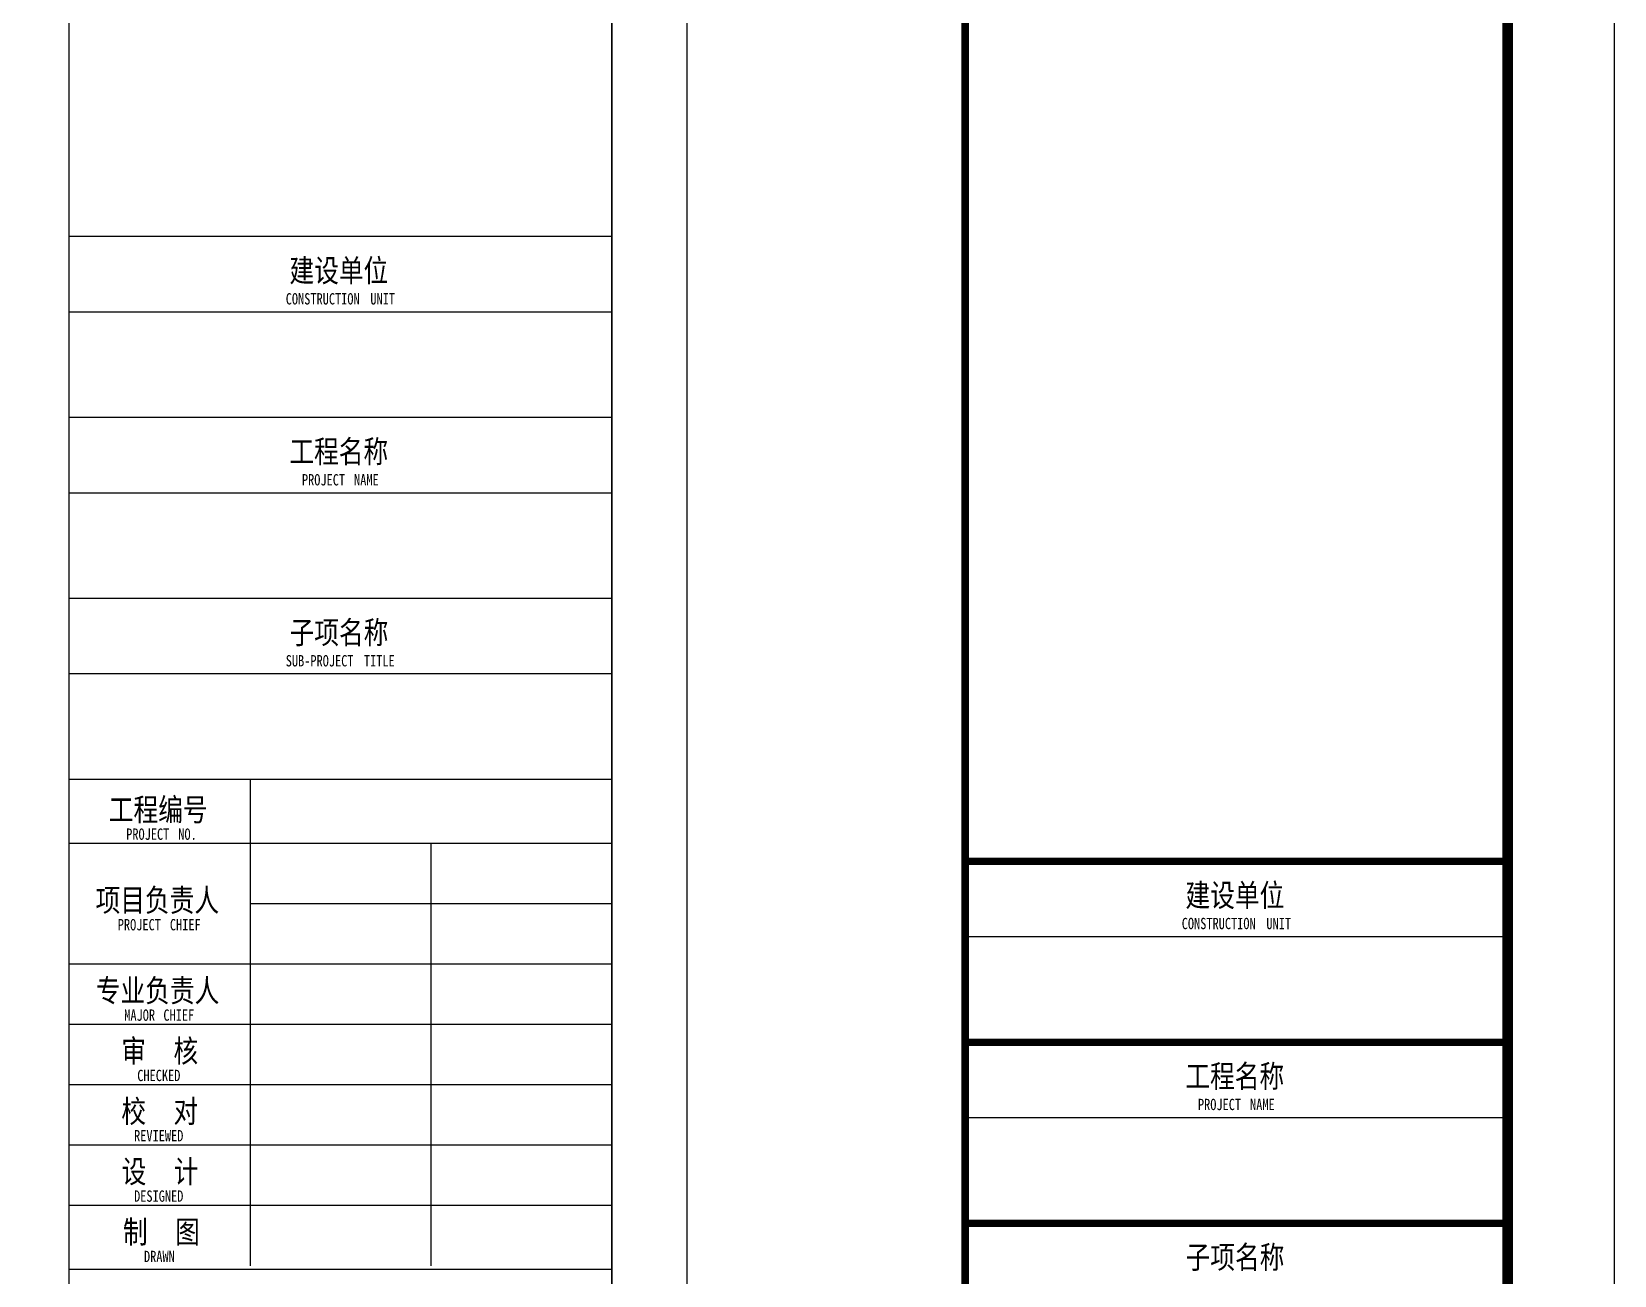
# Model space of a CAD drawing. Header units: millimetres. Extents: x -297 to 297, y -210 to 210.
# Drawn here: x 148.5 to 297, y -24.9 to 91.7 of the extents above; entities that cross this region are included whole.
import ezdxf

# ---------------------------------------------------------------- set-up
doc = ezdxf.new("R2010")
doc.units = ezdxf.units.MM
doc.layers.add('W-图框', color=251, linetype='Continuous')
doc.styles.add('-黑体', font='simhei.ttf', dxfattribs={"width": 0.8})

# ---------------------------------------------------------------- blocks, each defined once
blk = doc.blocks.new('sdfsdfsfs')
at = {"layer": 'W-图框', "color": 134}
for p, q in [((210, -148.48), (210, 148.48)), ((152.02, -141.41), (152.02, 141.41)), ((202.93, -141.41), (202.93, 141.41)), ((202.93, 141.41), (202.93, -141.41)), ((202.93, 72.47), (152.02, 72.47)), ((202.93, 65.4), (152.02, 65.4)), ((202.93, 55.51), (152.02, 55.51)), ((202.93, 55.51), (152.02, 55.51)), ((202.93, 48.43), (152.02, 48.43)), ((202.93, 38.54), (152.02, 38.54)), ((202.93, 38.54), (152.02, 38.54)), ((202.93, 31.46), (152.02, 31.46)), ((202.93, 21.57), (152.02, 21.57)), ((168.99, 21.57), (168.99, -24.04)), ((202.93, 15.56), (152.02, 15.56)), ((185.96, 15.56), (185.96, -24.04)), ((202.93, 9.9), (168.99, 9.9)), ((202.93, 4.24), (152.02, 4.24)), ((202.93, -1.41), (152.02, -1.41)), ((202.93, -7.07), (152.02, -7.07)), ((202.93, -12.73), (152.02, -12.73)), ((202.93, -18.38), (152.02, -18.38)), ((202.93, -24.39), (152.02, -24.39)), ((202.93, -24.39), (152.02, -24.39))]:
    blk.add_line(p, q, dxfattribs=at)
at = {"layer": 'W-图框', "color": 134, "style": '-黑体', "width": 0.8}
for s, height, p in [('建设单位', 2.124, (172.69, 68.23)), ('CONSTRUCTION', 1.0621, (172.34, 66.11)), ('UNIT', 1.062, (180.28, 66.11)), ('工程名称', 2.124, (172.68, 51.26)), ('PROJECT', 1.062, (173.86, 49.14)), ('NAME', 1.062, (178.75, 49.14)), ('子项名称', 2.124, (172.7, 34.29)), ('SUB-PROJECT', 1.0621, (172.34, 32.17)), ('TITLE', 1.062, (179.67, 32.17)), ('工程编号', 2.124, (155.74, 17.68)), ('PROJECT', 1.062, (157.37, 15.91)), ('NO.', 1.062, (162.26, 15.91)), ('项目负责人', 2.124, (154.5, 9.19)), ('PROJECT', 1.062, (156.58, 7.42)), ('CHIEF', 1.062, (161.47, 7.42)), ('专业负责人', 2.124, (154.52, 0.71)), ('MAJOR', 1.062, (157.19, -1.06)), ('CHIEF', 1.062, (160.86, -1.06)), ('审', 2.12, (156.92, -4.95)), ('核', 2.12, (161.81, -4.95)), ('CHECKED', 1.062, (158.41, -6.72)), ('校', 2.12, (156.92, -10.61)), ('对', 2.12, (161.81, -10.61)), ('REVIEWED', 1.062, (158.11, -12.37)), ('设', 2.12, (156.95, -16.26)), ('计', 2.12, (161.84, -16.26)), ('DESIGNED', 1.062, (158.11, -18.03)), ('制', 2.12, (157.07, -21.92)), ('图', 2.12, (161.96, -21.92)), ('DRAWN', 1.062, (159.04, -23.69))]:
    blk.add_text(s, height=height, dxfattribs=at).set_placement(p)
blk = doc.blocks.new('A3')
at = {"layer": 'W-图框', "color": 3}
blk.add_blockref('sdfsdfsfs', (0, 0), dxfattribs=at)
blk = doc.blocks.new('YQ1227090052')
at = {"layer": 'W-图框', "color": 134}
for p, q in [((287, 6.82), (236.09, 6.82)), ((287, -3.08), (236.09, -3.08)), ((287, -10.15), (236.09, -10.15)), ((287, -20.05), (236.09, -20.05))]:
    blk.add_line(p, q, dxfattribs=at)
blk.add_lwpolyline([(-297, -210), (297, -210), (297, 210), (-297, 210)], close=True, dxfattribs=at)
for points, const_width in [([(-272, -200), (287, -200), (287, 200), (-272, 200)], 1), ([(287, -200), (236.09, -200), (236.09, 200), (287, 200)], 0.707)]:
    blk.add_lwpolyline(points, close=True, dxfattribs=dict(at, const_width=const_width))
at = {"layer": 'W-图框', "color": 134, "const_width": 0.707}
for points in [[(287, 13.89), (236.09, 13.89)], [(287, -3.08), (236.09, -3.08)], [(287, -20.05), (236.09, -20.05)]]:
    blk.add_lwpolyline(points, dxfattribs=at)
at = {"layer": 'W-图框', "color": 134, "style": '-黑体', "width": 0.8}
for s, height, p in [('建设单位', 2.124, (256.76, 9.65)), ('CONSTRUCTION', 1.0621, (256.41, 7.53)), ('UNIT', 1.062, (264.35, 7.53)), ('工程名称', 2.124, (256.75, -7.32)), ('PROJECT', 1.062, (257.93, -9.44)), ('NAME', 1.062, (262.82, -9.44)), ('子项名称', 2.124, (256.77, -24.29))]:
    blk.add_text(s, height=height, dxfattribs=at).set_placement(p)
blk = doc.blocks.new('A2')
at = {"layer": 'W-图框', "color": 3}
blk.add_blockref('YQ1227090052', (0, 0), dxfattribs=at)

msp = doc.modelspace()

# ---------------------------------------------------------------- block references
at = {"layer": 'W-图框', "color": 3}
for name in ['A2', 'A3']:
    msp.add_blockref(name, (0, 0), dxfattribs=at)

doc.saveas('drawing.dxf')
